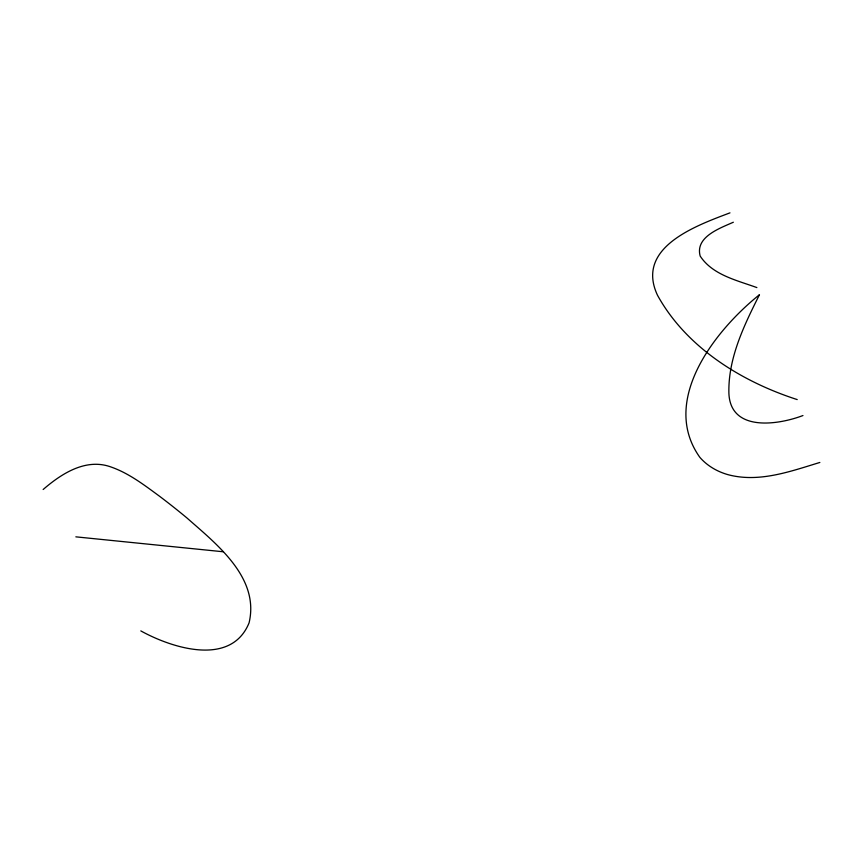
<?xml version="1.0" encoding="UTF-8"?>
<svg xmlns="http://www.w3.org/2000/svg" width="863" height="863" viewBox="0 0 863 863"><rect width="100%" height="100%" fill="white"/><g stroke="black" fill="none" stroke-linecap="round" stroke-linejoin="round"><path stroke-width="1.29" d="M43.15 489.504C61.025 474.035 84.908 458.415 109.536 466.484C128.08 472.6 143.776 484.704 159.353 496.106A524.262 331.834 27.6 0 1 186.958 517.973C216.85 544.413 259.795 577.649 249.073 622.881C231.057 667.121 171.748 648.016 140.809 630.896M733.345 222.233C719.71 228.317 694.963 236.969 700.173 256.063C712.536 274.995 736.873 280.281 756.873 287.584M729.969 212.859C696.204 225.642 635.039 247.336 657.487 295.232C686.312 347.584 741.565 381.629 797.207 399.58M819.85 462.46C790.389 471.403 759.052 482.967 728.048 474.682A63.031 53.161 -11.1 0 1 699.861 457.358C659.418 400.572 715.427 330.011 759.451 294.725C744.089 325.373 728.048 358.134 728.89 393.226C730.389 432.244 778.124 425.017 802.957 415.535M75.847 536.84L223.064 551.748"/></g></svg>
